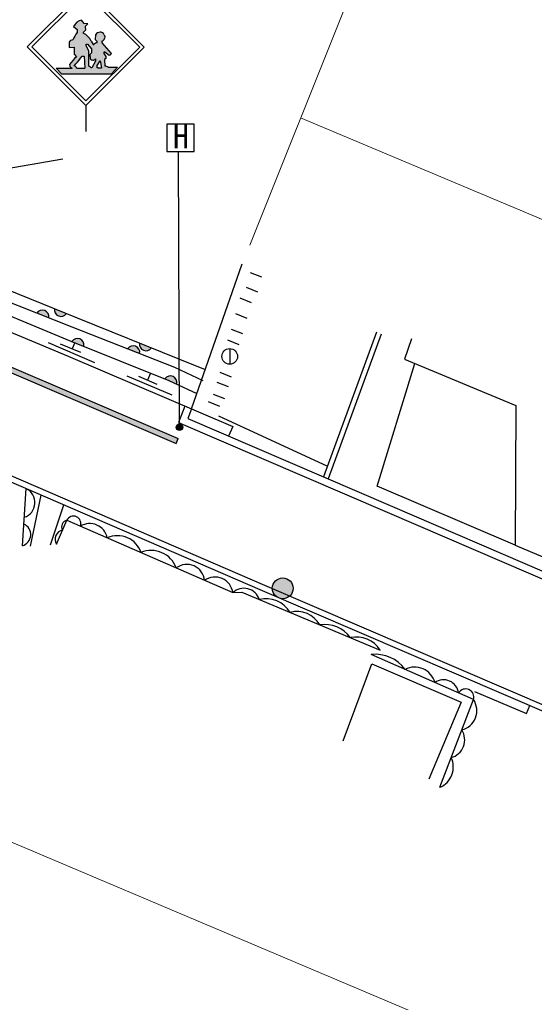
# Model space of a CAD drawing. Units: millimetres at full size, sheet at 1:1000; details may follow other scales. Extents: x 40000 to 680000, y 20000 to 380000.
# Drawn here: x 401300 to 440820, y 265841 to 341320 of the extents above; entities that cross this region are included whole.
import ezdxf
from ezdxf.enums import TextEntityAlignment as Align

# ---------------------------------------------------------------- set-up
doc = ezdxf.new("R2010")
doc.units = ezdxf.units.MM
doc.header["$LTSCALE"] = 1000
for name, color, linetype, lineweight in [('M-BGD', 7, 'Continuous', 25), ('M-BGD-EXST', 7, 'Continuous', 25), ('M-STR-HTXT', 7, 'Continuous', 13), ('M-STR-STRC', 7, 'Continuous', 25)]:
    doc.layers.add(name, color=color, linetype=linetype, lineweight=lineweight)
doc.styles.add('ＭＳ ゴシック', font='')
doc.styles.get('ＭＳ ゴシック').set_extended_font_data('MS Gothic')

msp = doc.modelspace()

# ---------------------------------------------------------------- hatches: boundary and pattern name
at = {"layer": 'M-BGD'}
for points in [[(403534, 318417, 0.82183), (402612, 318782)], [(403978, 319126, 0.82183), (404897, 318756)], [(406226, 316235, 0.82183), (405307, 316604)], [(410515, 315673, 0.82183), (409592, 316035)], [(410500, 316492, 0.82183), (411418, 316121)], [(413361, 313330, 0.82183), (412461, 313746)], [(420700, 297642, 1), (422300, 297642, 0.41421), (421500, 298442, 0.41421)]]:
    msp.add_hatch(color=256, dxfattribs=at).paths.add_polyline_path(points)
at = {"layer": 'M-BGD-EXST'}
msp.add_hatch(color=256, dxfattribs=at).paths.add_polyline_path([(413818, 310010, 0.41421), (413568, 310260, 0.41421), (413318, 310010, 1)])
at = {"layer": 'M-STR-STRC'}
for points in [[(406090, 338515), (406252, 338521), (406313, 337600), (406772, 337618), (406771, 337621), (406770, 337624), (406769, 337627), (406768, 337630), (406766, 337633), (406765, 337636), (406764, 337639), (406762, 337642), (406761, 337645), (406759, 337648), (406758, 337651), (406756, 337654), (406754, 337657), (406753, 337660), (406751, 337663), (406749, 337665), (406747, 337668), (406745, 337671), (406743, 337673), (406741, 337676), (406739, 337679), (406737, 337681), (406735, 337684), (406733, 337686), (406731, 337689), (406728, 337691), (406726, 337694), (406724, 337696), (406721, 337698), (406719, 337700), (406716, 337703), (406714, 337705), (406711, 337707), (406709, 337709), (406706, 337711), (406703, 337713), (406701, 337715), (406698, 337717), (406695, 337719), (406692, 337720), (406690, 337722), (406687, 337724), (406684, 337726), (406681, 337727), (406678, 337729), (406675, 337730), (406672, 337732), (406669, 337733), (406666, 337734), (406663, 337736), (406660, 337737), (406657, 337738), (406654, 337739), (406650, 337740), (406647, 337741), (406644, 337742), (406641, 337743), (406638, 337744), (406634, 337745), (406631, 337745), (406628, 337746), (406625, 337747), (406621, 337747), (406618, 337748), (406616, 337748), (406601, 338924), (406409, 339311), (406412, 339432), (406497, 339435), (406819, 339089), (406813, 338761), (406698, 338655), (406704, 338318), (406707, 338314), (406710, 338311), (406713, 338307), (406716, 338304), (406719, 338301), (406722, 338297), (406725, 338294), (406728, 338291), (406731, 338288), (406734, 338284), (406738, 338281), (406741, 338278), (406745, 338275), (406748, 338272), (406752, 338270), (406755, 338267), (406759, 338264), (406763, 338262), (406766, 338259), (406770, 338256), (406774, 338254), (406778, 338252), (406782, 338249), (406786, 338247), (406790, 338245), (406794, 338243), (406798, 338241), (406802, 338239), (406806, 338237), (406810, 338235), (406814, 338233), (406819, 338232), (406823, 338230), (406827, 338229), (406832, 338227), (406836, 338226), (406840, 338225), (406845, 338223), (406849, 338222), (406853, 338221), (406858, 338220), (406862, 338219), (406867, 338219), (406871, 338218), (406876, 338217), (406880, 338217), (406885, 338216), (406889, 338216), (406894, 338215), (406898, 338215), (406903, 338215), (406907, 338215), (406912, 338215), (406917, 338215), (406921, 338215), (406926, 338215), (406930, 338215), (406935, 338216), (406939, 338216), (406944, 338217), (406948, 338217), (406953, 338218), (406957, 338219), (406962, 338219), (406966, 338220), (406970, 338221), (406975, 338222), (406979, 338224), (406984, 338225), (406988, 338226), (406992, 338227), (406997, 338229), (407001, 338230), (407005, 338232), (407009, 338234), (407014, 338235), (407018, 338237), (407022, 338239), (407026, 338241), (407030, 338243), (407034, 338245), (407038, 338247), (407042, 338250), (407046, 338252), (407050, 338254), (407054, 338257), (407057, 338259), (407061, 338262), (407065, 338264), (407069, 338267), (407072, 338270), (407076, 338273), (407079, 338276), (407083, 338279), (407086, 338282), (407089, 338285), (407093, 338288), (407096, 338291), (407099, 338294), (407102, 338298), (407105, 338301), (407108, 338304), (407111, 338308), (407114, 338311), (407115, 338312), (407133, 338144), (406852, 337615), (407251, 337627), (407248, 337795), (407484, 338156), (407586, 337623), (408105, 337668), (408100, 337672), (408095, 337676), (408089, 337680), (408084, 337683), (408079, 337687), (408073, 337691), (408068, 337694), (408062, 337697), (408057, 337701), (408051, 337704), (408045, 337707), (408039, 337710), (408034, 337713), (408028, 337715), (408022, 337718), (408016, 337721), (408010, 337723), (408004, 337725), (407998, 337728), (407992, 337730), (407985, 337732), (407979, 337734), (407973, 337736), (407967, 337737), (407960, 337739), (407954, 337740), (407948, 337742), (407941, 337743), (407935, 337744), (407929, 337745), (407922, 337746), (407916, 337747), (407909, 337747), (407903, 337748), (407896, 337749), (407890, 337749), (407883, 337749), (407877, 337749), (407870, 337749), (407864, 337749), (407857, 337749), (407851, 337749), (407844, 337748), (407839, 337748), (407806, 338268), (407925, 338342), (407925, 338487), (407753, 338720), (407753, 338826), (407830, 338829), (408164, 338572), (408273, 338617), (408323, 338729), (407608, 339542), (407608, 339664), (407614, 339666), (407619, 339668), (407624, 339670), (407629, 339672), (407635, 339674), (407640, 339677), (407645, 339679), (407650, 339682), (407655, 339684), (407660, 339687), (407665, 339690), (407670, 339693), (407675, 339696), (407680, 339699), (407685, 339702), (407689, 339705), (407694, 339709), (407699, 339712), (407703, 339716), (407708, 339719), (407712, 339723), (407716, 339727), (407721, 339731), (407725, 339734), (407729, 339738), (407733, 339742), (407737, 339747), (407741, 339751), (407745, 339755), (407749, 339759), (407752, 339764), (407756, 339768), (407760, 339773), (407763, 339777), (407766, 339782), (407770, 339786), (407773, 339791), (407776, 339796), (407779, 339801), (407782, 339806), (407785, 339811), (407788, 339816), (407791, 339821), (407793, 339826), (407796, 339831), (407798, 339836), (407801, 339841), (407803, 339847), (407805, 339852), (407807, 339857), (407809, 339863), (407810, 339866), (407833, 340033), (407787, 340166), (407785, 340171), (407783, 340175), (407781, 340180), (407778, 340185), (407776, 340190), (407774, 340194), (407771, 340199), (407768, 340203), (407766, 340208), (407763, 340212), (407760, 340217), (407757, 340221), (407754, 340226), (407751, 340230), (407748, 340234), (407745, 340238), (407742, 340242), (407738, 340246), (407735, 340250), (407731, 340254), (407728, 340258), (407724, 340262), (407720, 340266), (407717, 340269), (407713, 340273), (407709, 340276), (407705, 340280), (407701, 340283), (407697, 340287), (407693, 340290), (407688, 340293), (407684, 340296), (407680, 340299), (407676, 340302), (407671, 340305), (407667, 340308), (407662, 340311), (407658, 340313), (407653, 340316), (407649, 340318), (407644, 340321), (407639, 340323), (407634, 340325), (407630, 340327), (407625, 340329), (407620, 340331), (407615, 340333), (407610, 340335), (407605, 340337), (407600, 340339), (407595, 340340), (407590, 340342), (407585, 340343), (407580, 340344), (407575, 340345), (407570, 340347), (407564, 340348), (407559, 340349), (407554, 340349), (407549, 340350), (407544, 340351), (407538, 340351), (407533, 340352), (407528, 340352), (407523, 340353), (407517, 340353), (407512, 340353), (407507, 340353), (407502, 340353), (407496, 340353), (407491, 340352), (407486, 340352), (407481, 340352), (407475, 340351), (407470, 340351), (407470, 340350), (407464, 340351), (407458, 340351), (407452, 340352), (407447, 340352), (407441, 340352), (407435, 340352), (407429, 340352), (407424, 340352), (407418, 340352), (407412, 340351), (407406, 340351), (407401, 340350), (407395, 340350), (407389, 340349), (407384, 340348), (407378, 340347), (407372, 340346), (407367, 340345), (407361, 340344), (407355, 340343), (407350, 340341), (407344, 340340), (407339, 340338), (407333, 340336), (407328, 340334), (407322, 340332), (407317, 340330), (407312, 340328), (407306, 340326), (407301, 340324), (407296, 340321), (407290, 340319), (407285, 340316), (407280, 340314), (407275, 340311), (407270, 340308), (407265, 340305), (407260, 340302), (407255, 340299), (407251, 340296), (407246, 340293), (407241, 340289), (407237, 340286), (407232, 340282), (407227, 340279), (407223, 340275), (407219, 340272), (407214, 340268), (407210, 340264), (407206, 340260), (407202, 340256), (407198, 340252), (407194, 340248), (407190, 340243), (407186, 340239), (407182, 340235), (407179, 340230), (407175, 340226), (407172, 340221), (407168, 340216), (407165, 340212), (407162, 340207), (407158, 340202), (407155, 340197), (407152, 340193), (407149, 340188), (407146, 340183), (407144, 340177), (407141, 340172), (407141, 340172), (407129, 339779), (407256, 339635), (407256, 339537), (407251, 339537), (407246, 339537), (407241, 339537), (407236, 339538), (407231, 339537), (407226, 339537), (407221, 339537), (407216, 339537), (407211, 339537), (407206, 339536), (407201, 339536), (407196, 339535), (407191, 339534), (407186, 339534), (407181, 339533), (407176, 339532), (407171, 339531), (407166, 339530), (407161, 339528), (407156, 339527), (407152, 339526), (407147, 339524), (407142, 339523), (407137, 339521), (407132, 339519), (407128, 339517), (407123, 339516), (407118, 339514), (407114, 339511), (407109, 339509), (407105, 339507), (407100, 339505), (407096, 339503), (407091, 339500), (407087, 339498), (407083, 339495), (407078, 339492), (407074, 339490), (407070, 339487), (407066, 339484), (407062, 339481), (407058, 339478), (407054, 339475), (407050, 339472), (407046, 339468), (407042, 339465), (407039, 339462), (407035, 339458), (407031, 339455), (407028, 339451), (407024, 339448), (407021, 339444), (407017, 339440), (407014, 339436), (407011, 339432), (407008, 339429), (407005, 339425), (407002, 339421), (406933, 339421), (406794, 339675), (406786, 339693), (406778, 339711), (406770, 339728), (406761, 339746), (406752, 339763), (406742, 339780), (406733, 339797), (406723, 339814), (406712, 339830), (406702, 339846), (406691, 339863), (406680, 339879), (406668, 339894), (406657, 339910), (406645, 339925), (406632, 339941), (406620, 339956), (406607, 339970), (406594, 339985), (406581, 339999), (406567, 340013), (406554, 340027), (406540, 340041), (406525, 340054), (406511, 340067), (406496, 340080), (406481, 340092), (406466, 340105), (406451, 340117), (406435, 340128), (406420, 340140), (406404, 340151), (406388, 340162), (406371, 340173), (406355, 340183), (406338, 340193), (406321, 340203), (406304, 340212), (406287, 340222), (406270, 340230), (406252, 340239), (406235, 340247), (406217, 340255), (406199, 340263), (406183, 340270), (406183, 340333), (406350, 340524), (406338, 340806), (406541, 340998), (406264, 341021), (406057, 341292), (406042, 341289), (406027, 341285), (406013, 341281), (405998, 341277), (405984, 341273), (405969, 341269), (405955, 341264), (405941, 341259), (405927, 341254), (405913, 341248), (405899, 341242), (405885, 341236), (405871, 341230), (405858, 341224), (405844, 341217), (405831, 341210), (405817, 341203), (405804, 341195), (405791, 341188), (405778, 341180), (405766, 341172), (405753, 341164), (405741, 341155), (405728, 341146), (405716, 341137), (405704, 341128), (405693, 341119), (405681, 341109), (405669, 341100), (405658, 341090), (405647, 341079), (405636, 341069), (405625, 341059), (405615, 341048), (405604, 341037), (405594, 341026), (405584, 341015), (405574, 341003), (405565, 340991), (405555, 340980), (405546, 340968), (405537, 340956), (405528, 340943), (405520, 340931), (405511, 340918), (405503, 340906), (405495, 340893), (405488, 340880), (405480, 340867), (405473, 340854), (405466, 340840), (405459, 340827), (405453, 340813), (405447, 340799), (405445, 340796), (405728, 340565), (405722, 340322), (405702, 340300), (405683, 340277), (405664, 340254), (405645, 340230), (405627, 340206), (405609, 340182), (405592, 340158), (405575, 340133), (405558, 340108), (405542, 340083), (405527, 340057), (405512, 340031), (405497, 340005), (405483, 339979), (405469, 339952), (405456, 339925), (405443, 339898), (405431, 339871), (405419, 339843), (405407, 339815), (405396, 339788), (405387, 339762), (405382, 339763), (405376, 339763), (405371, 339763), (405366, 339763), (405360, 339763), (405355, 339763), (405350, 339763), (405344, 339762), (405339, 339762), (405333, 339761), (405328, 339761), (405323, 339760), (405317, 339759), (405312, 339758), (405307, 339757), (405302, 339756), (405296, 339755), (405291, 339754), (405286, 339752), (405281, 339751), (405276, 339749), (405271, 339748), (405265, 339746), (405260, 339744), (405255, 339742), (405250, 339740), (405245, 339738), (405240, 339736), (405236, 339734), (405231, 339731), (405226, 339729), (405221, 339726), (405216, 339724), (405212, 339721), (405207, 339718), (405203, 339715), (405198, 339713), (405194, 339710), (405189, 339706), (405185, 339703), (405181, 339700), (405176, 339697), (405172, 339693), (405168, 339690), (405164, 339686), (405160, 339683), (405156, 339679), (405152, 339676), (405148, 339672), (405145, 339668), (405141, 339664), (405137, 339660), (405134, 339656), (405130, 339652), (405127, 339648), (405123, 339643), (405120, 339639), (405117, 339635), (405114, 339630), (405111, 339626), (405108, 339621), (405105, 339617), (405102, 339612), (405100, 339608), (405097, 339603), (405094, 339598), (405093, 339595), (405093, 339180), (405497, 339197), (405491, 338666), (405653, 338475), (405604, 338429), (405557, 338382), (405510, 338335), (405464, 338286), (405419, 338237), (405375, 338187), (405332, 338136), (405290, 338084), (405248, 338032), (405208, 337979), (405168, 337925), (405133, 337875), (405133, 337870), (405133, 337866), (405133, 337861), (405133, 337856), (405133, 337851), (405133, 337846), (405133, 337842), (405134, 337837), (405134, 337832), (405135, 337827), (405136, 337823), (405136, 337818), (405137, 337813), (405138, 337808), (405139, 337804), (405140, 337799), (405141, 337794), (405142, 337790), (405143, 337785), (405145, 337780), (405146, 337776), (405148, 337771), (405149, 337767), (405151, 337762), (405153, 337758), (405155, 337753), (405157, 337749), (405159, 337745), (405161, 337740), (405163, 337736), (405165, 337732), (405167, 337728), (405170, 337723), (405172, 337719), (405175, 337715), (405177, 337711), (405180, 337707), (405183, 337703), (405185, 337699), (405188, 337695), (405191, 337692), (405194, 337688), (405197, 337684), (405200, 337681), (405203, 337677), (405207, 337673), (405210, 337670), (405213, 337667), (405217, 337663), (405220, 337660), (405224, 337657), (405227, 337653), (405231, 337650), (405235, 337647), (405238, 337644), (405242, 337641), (405246, 337639), (405250, 337636), (405254, 337633), (405258, 337630), (405262, 337628), (405266, 337625), (405270, 337623), (405274, 337621), (405279, 337618), (405283, 337616), (405287, 337614), (405291, 337612), (405296, 337610), (405300, 337608), (405305, 337606), (405309, 337604), (405314, 337603), (405318, 337601), (405321, 337600), (405681, 337600), (405680, 337605), (405678, 337609), (405677, 337614), (405675, 337618), (405673, 337622), (405671, 337627), (405669, 337631), (405667, 337635), (405665, 337640), (405663, 337644), (405661, 337648), (405659, 337652), (405656, 337656), (405654, 337660), (405651, 337664), (405649, 337668), (405646, 337672), (405643, 337676), (405640, 337680), (405638, 337684), (405635, 337687), (405632, 337691), (405629, 337695), (405625, 337698), (405622, 337702), (405619, 337705), (405616, 337709), (405612, 337712), (405609, 337715), (405605, 337718), (405602, 337722), (405598, 337725), (405595, 337728), (405591, 337731), (405587, 337734), (405584, 337736), (405580, 337739), (405576, 337742), (405572, 337745), (405568, 337747), (405564, 337750), (405560, 337752), (405556, 337754), (405552, 337757), (405547, 337759), (405543, 337761), (405539, 337763), (405535, 337765), (405530, 337767), (405526, 337769), (405521, 337771), (405517, 337772), (405513, 337774), (405508, 337775), (405504, 337777), (405499, 337778), (405495, 337779), (405490, 337781), (405485, 337782), (405484, 337782), (405515, 337810), (405545, 337837), (405575, 337866), (405604, 337895), (405633, 337924), (405661, 337954), (405689, 337985), (405716, 338016), (405743, 338047), (405769, 338079), (405794, 338112), (405819, 338144), (405844, 338178), (405867, 338211), (405891, 338245), (405913, 338280), (405935, 338314), (405957, 338350), (405969, 338371)], [(408342, 337161), (408815, 337668), (408105, 337668), (407586, 337623), (407327, 337623), (407251, 337627), (406852, 337615), (406772, 337618), (406313, 337600), (405681, 337600), (405321, 337600), (404114, 337600), (404509, 337161)], [(392908, 317942), (392751, 317574), (413321, 308771), (413478, 309138)]]:
    msp.add_hatch(color=256, dxfattribs=at).paths.add_polyline_path(points)

# ---------------------------------------------------------------- linework, layer by layer
at = {"layer": 'M-BGD'}
for p, q in [((414494, 311416), (418377, 322568)), ((419010, 321905), (419878, 321554)), ((418684, 320775), (419553, 320425)), ((418214, 319956), (419082, 319606)), ((417872, 318740), (418740, 318390)), ((417538, 317558), (418406, 317207)), ((428693, 317309), (424630, 306201)), ((429069, 317171), (424998, 306043)), ((403485, 316519), (407056, 314999)), ((404403, 316419), (405975, 315778)), ((405530, 316514), (405336, 316038)), ((417257, 316731), (418126, 316380)), ((417427, 316050), (417427, 314850)), ((411356, 314173), (411113, 313628)), ((416680, 314247), (417548, 313896)), ((409537, 313964), (412982, 312494)), ((410417, 313939), (411825, 313310)), ((416445, 313488), (417313, 313138)), ((416156, 312563), (417025, 312213)), ((415785, 311995), (416653, 311644)), ((416580, 310883), (424929, 307019)), ((417661, 310068), (417343, 309328)), ((401508, 300908), (401809, 305296)), ((402145, 300892), (402958, 304799)), ((403658, 300984), (404689, 304052))]:
    msp.add_line(p, q, dxfattribs=at)
for points in [[(371625, 339963), (367659, 325908), (375631, 325164), (383813, 323789), (388841, 322234), (405029, 315463), (417661, 310068)], [(368395, 328515), (370905, 328573), (374456, 328612), (378161, 328196), (381583, 327559), (387069, 325971), (391618, 324168), (397423, 321765), (405707, 318430), (413582, 315246), (415548, 314443)], [(368210, 327859), (370883, 327862), (374272, 327840), (377402, 327437), (381263, 326693), (386673, 325036), (391193, 323335), (397012, 321000), (405307, 317715), (413188, 314626), (415374, 313615)], [(367997, 327104), (370850, 327172), (374087, 326951), (377214, 326565), (381003, 325848), (386415, 324173), (390835, 322552), (396742, 320160), (405242, 316630), (412751, 313613), (414911, 312614)], [(233952, 268076), (248886, 273821), (270513, 282284), (287052, 288796), (294766, 291958), (298201, 292699), (303574, 293775), (313902, 298256), (325541, 303296), (330636, 305347), (345537, 311211), (353383, 314317), (357480, 315734), (359984, 316510), (363006, 316909), (366967, 316982), (371240, 316655), (376880, 315598), (382350, 313986), (386559, 312401), (396621, 308026), (420091, 297890), (446079, 286720)], [(234108, 267654), (249049, 273402), (270677, 281866), (287220, 288378), (294900, 291526), (298293, 292258), (303709, 293343), (314081, 297843), (325715, 302880), (330802, 304929), (345702, 310792), (353540, 313895), (357620, 315306), (360081, 316069), (363040, 316459), (366954, 316532), (371181, 316208), (376775, 315159), (382207, 313559), (386390, 311984), (396442, 307613), (419913, 297477), (445908, 286304)], [(431377, 316799), (430851, 315249), (439404, 311689), (439338, 300964), (447849, 297363), (448078, 300827)], [(439338, 300964), (428752, 305477), (431641, 314921)], [(413988, 311633), (413501, 310378), (429522, 303503), (453554, 293143), (459523, 290752)], [(414494, 311416), (414206, 310674), (429739, 304009), (453765, 293651), (459701, 291272)], [(404138, 301034), (404923, 302866), (417667, 297310), (418348, 297358), (428986, 292888)], [(433555, 282356), (436144, 289098), (428294, 292554)], [(426152, 285918), (428337, 291854), (435189, 288907), (432728, 282992)], [(436235, 289713), (440223, 288038), (440480, 288637)]]:
    msp.add_lwpolyline(points, dxfattribs=at)
for centre, radius in [((417427, 315450), 600), ((421500, 297642), 800)]:
    msp.add_circle(centre, radius, dxfattribs=at)
for centre, radius, start, end in [((403037, 318508), 505, 349.56572, 147.22391), ((404474, 319032), 505, 169.24538, 326.90357), ((405730, 316329), 505, 349.27513, 146.93332), ((410018, 315763), 505, 349.76865, 147.42684), ((410996, 316397), 505, 169.15677, 326.81496), ((412870, 313450), 505, 346.35473, 144.01293), ((401290, 304229), 1186, 288.10744, 64.03687), ((405020, 302380), 496, 101.30894, 212.32901), ((405434, 302619), 568, 338.69946, 154.1847), ((401261, 301761), 889, 286.11276, 66.03155), ((404730, 301420), 706, 100.57048, 213.06746), ((406684, 301240), 1375, 11.33423, 121.54994), ((408822, 299790), 1893, 18.21544, 114.66872), ((411409, 298518), 2031, 19.77927, 113.10489), ((414138, 298099), 1376, 6.40726, 126.47691), ((416307, 297140), 1371, 7.12536, 125.7588), ((418518, 296390), 1253, 18.43944, 132.79752), ((420197, 294653), 2189, 31.50156, 102.92373), ((422581, 293836), 2028, 29.64003, 104.78525), ((424704, 292411), 2455, 35.98011, 98.44517), ((427161, 291759), 2146, 31.75453, 102.67075), ((428636, 289805), 2770, 35.38456, 97.09037), ((431636, 290005), 1588, 14.64614, 117.8288), ((433844, 289453), 1166, 7.33988, 125.13506), ((435543, 289285), 629, 342.71409, 149.76084), ((434885, 288241), 1523, 283.73346, 34.26474), ((434072, 285994), 1403, 284.82906, 33.16914), ((432932, 283905), 1669, 291.93187, 26.06633)]:
    msp.add_arc(centre, radius, start, end, dxfattribs=at)
at = {"layer": 'M-BGD-EXST'}
for p, q in [((414710, 333294), (412610, 333294)), ((412610, 333294), (412610, 331194)), ((414710, 331194), (414710, 333294)), ((412610, 331194), (414710, 331194)), ((413568, 310010), (413492, 331194))]:
    msp.add_line(p, q, dxfattribs=at)
msp.add_circle((413568, 310010), 250, dxfattribs=at)
at = {"layer": 'M-STR-HTXT'}
for p, q in [((418975, 324009), (426214, 342095)), ((488682, 306086), (422872, 333780))]:
    msp.add_line(p, q, dxfattribs=at)
msp.add_lwpolyline([(369562, 289720), (375776, 288526), (389293, 282963), (450681, 256958)], dxfattribs=at)
at = {"layer": 'M-STR-STRC'}
for p, q in [((401869, 339220), (406369, 343720)), ((410870, 339219), (406369, 343720)), ((402223, 339220), (406369, 343366)), ((410516, 339219), (406369, 343366)), ((406264, 341021), (406057, 341292)), ((405445, 340796), (405728, 340565)), ((405728, 340565), (405722, 340322)), ((406350, 340524), (406183, 340333)), ((406541, 340998), (406264, 341021)), ((406541, 340998), (406338, 340806)), ((406338, 340806), (406350, 340524)), ((406183, 340333), (406183, 340270)), ((406794, 339675), (406933, 339421)), ((407129, 339779), (407141, 340172)), ((407256, 339635), (407129, 339779)), ((407608, 339664), (407608, 339542)), ((407787, 340166), (407833, 340033)), ((407833, 340033), (407810, 339866)), ((401869, 339220), (406369, 334719)), ((402223, 339220), (406369, 335073)), ((405093, 339595), (405093, 339180)), ((405093, 339180), (405497, 339197)), ((405497, 339197), (405491, 338666)), ((406369, 335073), (410516, 339219)), ((406370, 334719), (410870, 339219)), ((406409, 339311), (406412, 339432)), ((406601, 338924), (406409, 339311)), ((406412, 339432), (406497, 339435)), ((406497, 339435), (406819, 339089)), ((406616, 337748), (406601, 338924)), ((406819, 339089), (406813, 338761)), ((406933, 339421), (407002, 339421)), ((407256, 339537), (407256, 339635)), ((407608, 339542), (408323, 338729)), ((405491, 338666), (405653, 338475)), ((405969, 338371), (406090, 338515)), ((406090, 338515), (406252, 338521)), ((406252, 338521), (406313, 337600)), ((406813, 338761), (406698, 338655)), ((406698, 338655), (406704, 338318)), ((407115, 338312), (407133, 338144)), ((407248, 337795), (407484, 338156)), ((407484, 338156), (407586, 337623)), ((407830, 338829), (407753, 338826)), ((407753, 338826), (407753, 338720)), ((407753, 338720), (407925, 338487)), ((407925, 338342), (407806, 338268)), ((407806, 338268), (407839, 337748)), ((408164, 338572), (407830, 338829)), ((407925, 338487), (407925, 338342)), ((408273, 338617), (408164, 338572)), ((408323, 338729), (408273, 338617)), ((404114, 337600), (405321, 337600)), ((404114, 337600), (404509, 337161)), ((405681, 337600), (406313, 337600)), ((406852, 337615), (406772, 337618)), ((407133, 338144), (406852, 337615)), ((407251, 337627), (407248, 337795)), ((407327, 337623), (407251, 337627)), ((407327, 337623), (407586, 337623)), ((408105, 337668), (408815, 337668)), ((408815, 337668), (408342, 337161)), ((404509, 337161), (408342, 337161)), ((406370, 334719), (406370, 332719)), ((373739, 325341), (404610, 330625)), ((392908, 317942), (413478, 309138)), ((392751, 317574), (413321, 308771)), ((413321, 308771), (413478, 309138))]:
    msp.add_line(p, q, dxfattribs=at)
for centre, radius, start, end in [((406235, 340447), 863, 101.90989, 156.19638), ((405367, 339455), 308, 86.28867, 152.95883), ((407002, 339177), 1718, 138.17703, 160.06934), ((405769, 339232), 1117, 23.37044, 68.27431), ((407435, 340022), 330, 83.95474, 153.12523), ((407508, 340052), 301, 22.24618, 97.37057), ((407500, 339974), 329, 289.23067, 340.76933), ((407234, 339249), 288, 85.52391, 143.364), ((408270, 335686), 3825, 133.17171, 145.08347), ((403928, 339557), 2360, 311.23071, 329.82437), ((406912, 338475), 260, 217.04728, 321.30403), ((405408, 337861), 275, 177.01244, 251.54617), ((405423, 337518), 271, 17.68097, 76.9396), ((406591, 337560), 190, 17.79602, 82.59769), ((407873, 337378), 372, 51.35521, 95.23461)]:
    msp.add_arc(centre, radius, start, end, dxfattribs=at)

# ---------------------------------------------------------------- texts
at = {"layer": 'M-BGD-EXST', "style": 'ＭＳ ゴシック'}
msp.add_text('H', height=1833, dxfattribs=at).set_placement((413062, 330886), align=Align.BOTTOM_LEFT)

doc.saveas('drawing.dxf')
